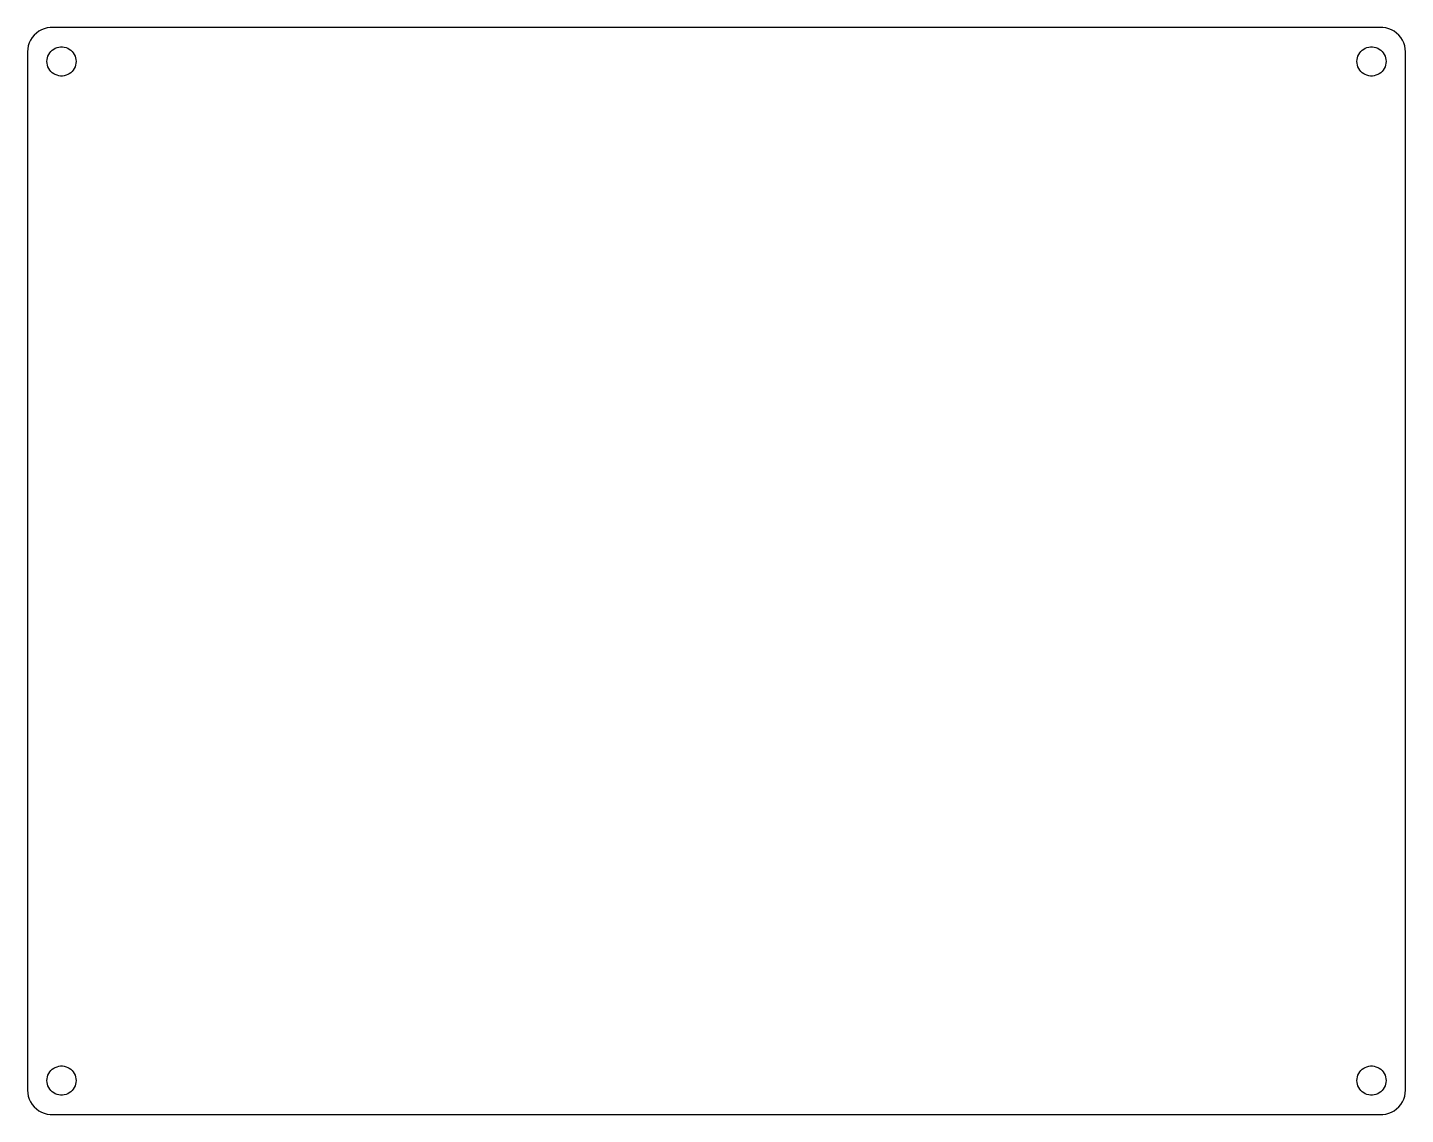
# Model space of a CAD drawing. Header units: metres. Extents: x -142 to 142, y -112 to 112.
import ezdxf

# ---------------------------------------------------------------- set-up
doc = ezdxf.new("R2010")
doc.units = ezdxf.units.M

msp = doc.modelspace()

# ---------------------------------------------------------------- linework, layer by layer
for p, q in [((-140.187, 110.853), (-140.645, 110.423)), ((-139.679, 111.222), (-140.187, 110.853)), ((-139.129, 111.524), (-139.679, 111.222)), ((-138.545, 111.755), (-139.129, 111.524)), ((-137.937, 111.911), (-138.545, 111.755)), ((-137.314, 111.99), (-137.937, 111.911)), ((137.314, 111.99), (-137.314, 111.99)), ((137.937, 111.911), (137.314, 111.99)), ((138.545, 111.755), (137.937, 111.911)), ((139.129, 111.524), (138.545, 111.755)), ((139.679, 111.222), (139.129, 111.524)), ((140.187, 110.853), (139.679, 111.222)), ((140.645, 110.423), (140.187, 110.853)), ((-141.843, 108.243), (-141.961, 107.627)), ((-141.649, 108.841), (-141.843, 108.243)), ((-141.382, 109.409), (-141.649, 108.841)), ((-141.045, 109.939), (-141.382, 109.409)), ((-140.645, 110.423), (-141.045, 109.939)), ((-135.927, 107.853), (-135.562, 107.947)), ((-135.562, 107.947), (-135.188, 107.994)), ((-135.188, 107.994), (-134.812, 107.994)), ((-134.812, 107.994), (-134.438, 107.947)), ((-134.438, 107.947), (-134.073, 107.853)), ((134.073, 107.853), (134.438, 107.947)), ((134.438, 107.947), (134.812, 107.994)), ((134.812, 107.994), (135.188, 107.994)), ((135.188, 107.994), (135.562, 107.947)), ((135.562, 107.947), (135.927, 107.853)), ((141.045, 109.939), (140.645, 110.423)), ((141.382, 109.409), (141.045, 109.939)), ((141.649, 108.841), (141.382, 109.409)), ((141.843, 108.243), (141.649, 108.841)), ((141.961, 107.627), (141.843, 108.243)), ((-141.961, 107.627), (-142, 107)), ((-142, 107), (-142, -107)), ((-138, 105), (-137.976, 105.376)), ((-137.976, 105.376), (-137.906, 105.746)), ((-137.906, 105.746), (-137.789, 106.104)), ((-137.789, 106.104), (-137.629, 106.445)), ((-137.629, 106.445), (-137.427, 106.763)), ((-137.427, 106.763), (-137.187, 107.054)), ((-137.187, 107.054), (-136.912, 107.312)), ((-136.912, 107.312), (-136.607, 107.533)), ((-136.607, 107.533), (-136.277, 107.714)), ((-136.277, 107.714), (-135.927, 107.853)), ((-134.073, 107.853), (-133.723, 107.714)), ((-133.723, 107.714), (-133.393, 107.533)), ((-133.393, 107.533), (-133.088, 107.312)), ((-133.088, 107.312), (-132.813, 107.054)), ((-132.813, 107.054), (-132.573, 106.763)), ((-132.573, 106.763), (-132.371, 106.445)), ((-132.371, 106.445), (-132.211, 106.104)), ((-132.211, 106.104), (-132.094, 105.746)), ((-132.094, 105.746), (-132.024, 105.376)), ((-132.024, 105.376), (-132, 105)), ((132, 105), (132.024, 105.376)), ((132.024, 105.376), (132.094, 105.746)), ((132.094, 105.746), (132.211, 106.104)), ((132.211, 106.104), (132.371, 106.445)), ((132.371, 106.445), (132.573, 106.763)), ((132.573, 106.763), (132.813, 107.054)), ((132.813, 107.054), (133.088, 107.312)), ((133.088, 107.312), (133.393, 107.533)), ((133.393, 107.533), (133.723, 107.714)), ((133.723, 107.714), (134.073, 107.853)), ((135.927, 107.853), (136.277, 107.714)), ((136.277, 107.714), (136.607, 107.533)), ((136.607, 107.533), (136.912, 107.312)), ((136.912, 107.312), (137.187, 107.054)), ((137.187, 107.054), (137.427, 106.763)), ((137.427, 106.763), (137.629, 106.445)), ((137.629, 106.445), (137.789, 106.104)), ((137.789, 106.104), (137.906, 105.746)), ((137.906, 105.746), (137.976, 105.376)), ((137.976, 105.376), (138, 105)), ((142, 107), (141.961, 107.627)), ((142, -107), (142, 107)), ((-137.976, 104.624), (-138, 105)), ((-137.906, 104.254), (-137.976, 104.624)), ((-137.789, 103.896), (-137.906, 104.254)), ((-137.629, 103.555), (-137.789, 103.896)), ((-137.427, 103.237), (-137.629, 103.555)), ((-137.187, 102.946), (-137.427, 103.237)), ((-136.912, 102.688), (-137.187, 102.946)), ((-136.607, 102.467), (-136.912, 102.688)), ((-136.277, 102.286), (-136.607, 102.467)), ((-135.927, 102.147), (-136.277, 102.286)), ((-133.723, 102.286), (-134.073, 102.147)), ((-133.393, 102.467), (-133.723, 102.286)), ((-133.088, 102.688), (-133.393, 102.467)), ((-132.813, 102.946), (-133.088, 102.688)), ((-132.573, 103.237), (-132.813, 102.946)), ((-132.371, 103.555), (-132.573, 103.237)), ((-132.211, 103.896), (-132.371, 103.555)), ((-132.094, 104.254), (-132.211, 103.896)), ((-132.024, 104.624), (-132.094, 104.254)), ((-132, 105), (-132.024, 104.624)), ((132.024, 104.624), (132, 105)), ((132.094, 104.254), (132.024, 104.624)), ((132.211, 103.896), (132.094, 104.254)), ((132.371, 103.555), (132.211, 103.896)), ((132.573, 103.237), (132.371, 103.555)), ((132.813, 102.946), (132.573, 103.237)), ((133.088, 102.688), (132.813, 102.946)), ((133.393, 102.467), (133.088, 102.688)), ((133.723, 102.286), (133.393, 102.467)), ((134.073, 102.147), (133.723, 102.286)), ((136.277, 102.286), (135.927, 102.147)), ((136.607, 102.467), (136.277, 102.286)), ((136.912, 102.688), (136.607, 102.467)), ((137.187, 102.946), (136.912, 102.688)), ((137.427, 103.237), (137.187, 102.946)), ((137.629, 103.555), (137.427, 103.237)), ((137.789, 103.896), (137.629, 103.555)), ((137.906, 104.254), (137.789, 103.896)), ((137.976, 104.624), (137.906, 104.254)), ((138, 105), (137.976, 104.624)), ((-135.562, 102.053), (-135.927, 102.147)), ((-135.188, 102.006), (-135.562, 102.053)), ((-134.812, 102.006), (-135.188, 102.006)), ((-134.438, 102.053), (-134.812, 102.006)), ((-134.073, 102.147), (-134.438, 102.053)), ((134.438, 102.053), (134.073, 102.147)), ((134.812, 102.006), (134.438, 102.053)), ((135.188, 102.006), (134.812, 102.006)), ((135.562, 102.053), (135.188, 102.006)), ((135.927, 102.147), (135.562, 102.053)), ((-136.277, -102.286), (-135.927, -102.147)), ((-135.927, -102.147), (-135.562, -102.053)), ((-135.562, -102.053), (-135.188, -102.006)), ((-135.188, -102.006), (-134.812, -102.006)), ((-134.812, -102.006), (-134.438, -102.053)), ((-134.438, -102.053), (-134.073, -102.147)), ((-134.073, -102.147), (-133.723, -102.286)), ((133.723, -102.286), (134.073, -102.147)), ((134.073, -102.147), (134.438, -102.053)), ((134.438, -102.053), (134.812, -102.006)), ((134.812, -102.006), (135.188, -102.006)), ((135.188, -102.006), (135.562, -102.053)), ((135.562, -102.053), (135.927, -102.147)), ((135.927, -102.147), (136.277, -102.286)), ((-138, -105), (-137.976, -104.624)), ((-137.976, -105.376), (-138, -105)), ((-137.976, -104.624), (-137.906, -104.254)), ((-137.906, -104.254), (-137.789, -103.896)), ((-137.789, -103.896), (-137.629, -103.555)), ((-137.629, -103.555), (-137.427, -103.237)), ((-137.427, -103.237), (-137.187, -102.946)), ((-137.187, -102.946), (-136.912, -102.688)), ((-136.912, -102.688), (-136.607, -102.467)), ((-136.607, -102.467), (-136.277, -102.286)), ((-133.723, -102.286), (-133.393, -102.467)), ((-133.393, -102.467), (-133.088, -102.688)), ((-133.088, -102.688), (-132.813, -102.946)), ((-132.813, -102.946), (-132.573, -103.237)), ((-132.573, -103.237), (-132.371, -103.555)), ((-132.371, -103.555), (-132.211, -103.896)), ((-132.211, -103.896), (-132.094, -104.254)), ((-132.094, -104.254), (-132.024, -104.624)), ((-132.024, -104.624), (-132, -105)), ((-132, -105), (-132.024, -105.376)), ((132, -105), (132.024, -104.624)), ((132.024, -105.376), (132, -105)), ((132.024, -104.624), (132.094, -104.254)), ((132.094, -104.254), (132.211, -103.896)), ((132.211, -103.896), (132.371, -103.555)), ((132.371, -103.555), (132.573, -103.237)), ((132.573, -103.237), (132.813, -102.946)), ((132.813, -102.946), (133.088, -102.688)), ((133.088, -102.688), (133.393, -102.467)), ((133.393, -102.467), (133.723, -102.286)), ((136.277, -102.286), (136.607, -102.467)), ((136.607, -102.467), (136.912, -102.688)), ((136.912, -102.688), (137.187, -102.946)), ((137.187, -102.946), (137.427, -103.237)), ((137.427, -103.237), (137.629, -103.555)), ((137.629, -103.555), (137.789, -103.896)), ((137.789, -103.896), (137.906, -104.254)), ((137.906, -104.254), (137.976, -104.624)), ((137.976, -104.624), (138, -105)), ((138, -105), (137.976, -105.376)), ((-142, -107), (-141.961, -107.627)), ((-141.961, -107.627), (-141.843, -108.243)), ((-137.906, -105.746), (-137.976, -105.376)), ((-137.789, -106.104), (-137.906, -105.746)), ((-137.629, -106.445), (-137.789, -106.104)), ((-137.427, -106.763), (-137.629, -106.445)), ((-137.187, -107.054), (-137.427, -106.763)), ((-136.912, -107.312), (-137.187, -107.054)), ((-136.607, -107.533), (-136.912, -107.312)), ((-136.277, -107.714), (-136.607, -107.533)), ((-135.927, -107.853), (-136.277, -107.714)), ((-135.562, -107.947), (-135.927, -107.853)), ((-134.073, -107.853), (-134.438, -107.947)), ((-133.723, -107.714), (-134.073, -107.853)), ((-133.393, -107.533), (-133.723, -107.714)), ((-133.088, -107.312), (-133.393, -107.533)), ((-132.813, -107.054), (-133.088, -107.312)), ((-132.573, -106.763), (-132.813, -107.054)), ((-132.371, -106.445), (-132.573, -106.763)), ((-132.211, -106.104), (-132.371, -106.445)), ((-132.094, -105.746), (-132.211, -106.104)), ((-132.024, -105.376), (-132.094, -105.746)), ((132.094, -105.746), (132.024, -105.376)), ((132.211, -106.104), (132.094, -105.746)), ((132.371, -106.445), (132.211, -106.104)), ((132.573, -106.763), (132.371, -106.445)), ((132.813, -107.054), (132.573, -106.763)), ((133.088, -107.312), (132.813, -107.054)), ((133.393, -107.533), (133.088, -107.312)), ((133.723, -107.714), (133.393, -107.533)), ((134.073, -107.853), (133.723, -107.714)), ((134.438, -107.947), (134.073, -107.853)), ((135.927, -107.853), (135.562, -107.947)), ((136.277, -107.714), (135.927, -107.853)), ((136.607, -107.533), (136.277, -107.714)), ((136.912, -107.312), (136.607, -107.533)), ((137.187, -107.054), (136.912, -107.312)), ((137.427, -106.763), (137.187, -107.054)), ((137.629, -106.445), (137.427, -106.763)), ((137.789, -106.104), (137.629, -106.445)), ((137.906, -105.746), (137.789, -106.104)), ((137.976, -105.376), (137.906, -105.746)), ((141.843, -108.243), (141.961, -107.627)), ((141.961, -107.627), (142, -107)), ((-141.843, -108.243), (-141.649, -108.841)), ((-141.649, -108.841), (-141.382, -109.409)), ((-141.382, -109.409), (-141.045, -109.939)), ((-141.045, -109.939), (-140.645, -110.423)), ((-140.645, -110.423), (-140.187, -110.853)), ((-135.188, -107.994), (-135.562, -107.947)), ((-134.812, -107.994), (-135.188, -107.994)), ((-134.438, -107.947), (-134.812, -107.994)), ((134.812, -107.994), (134.438, -107.947)), ((135.188, -107.994), (134.812, -107.994)), ((135.562, -107.947), (135.188, -107.994)), ((140.187, -110.853), (140.645, -110.423)), ((140.645, -110.423), (141.045, -109.939)), ((141.045, -109.939), (141.382, -109.409)), ((141.382, -109.409), (141.649, -108.841)), ((141.649, -108.841), (141.843, -108.243)), ((-140.187, -110.853), (-139.679, -111.222)), ((-139.679, -111.222), (-139.129, -111.524)), ((-139.129, -111.524), (-138.545, -111.755)), ((-138.545, -111.755), (-137.937, -111.911)), ((-137.937, -111.911), (-137.314, -111.99)), ((-137.314, -111.99), (137.314, -111.99)), ((137.314, -111.99), (137.937, -111.911)), ((137.937, -111.911), (138.545, -111.755)), ((138.545, -111.755), (139.129, -111.524)), ((139.129, -111.524), (139.679, -111.222)), ((139.679, -111.222), (140.187, -110.853))]:
    msp.add_line(p, q)

doc.saveas('drawing.dxf')
